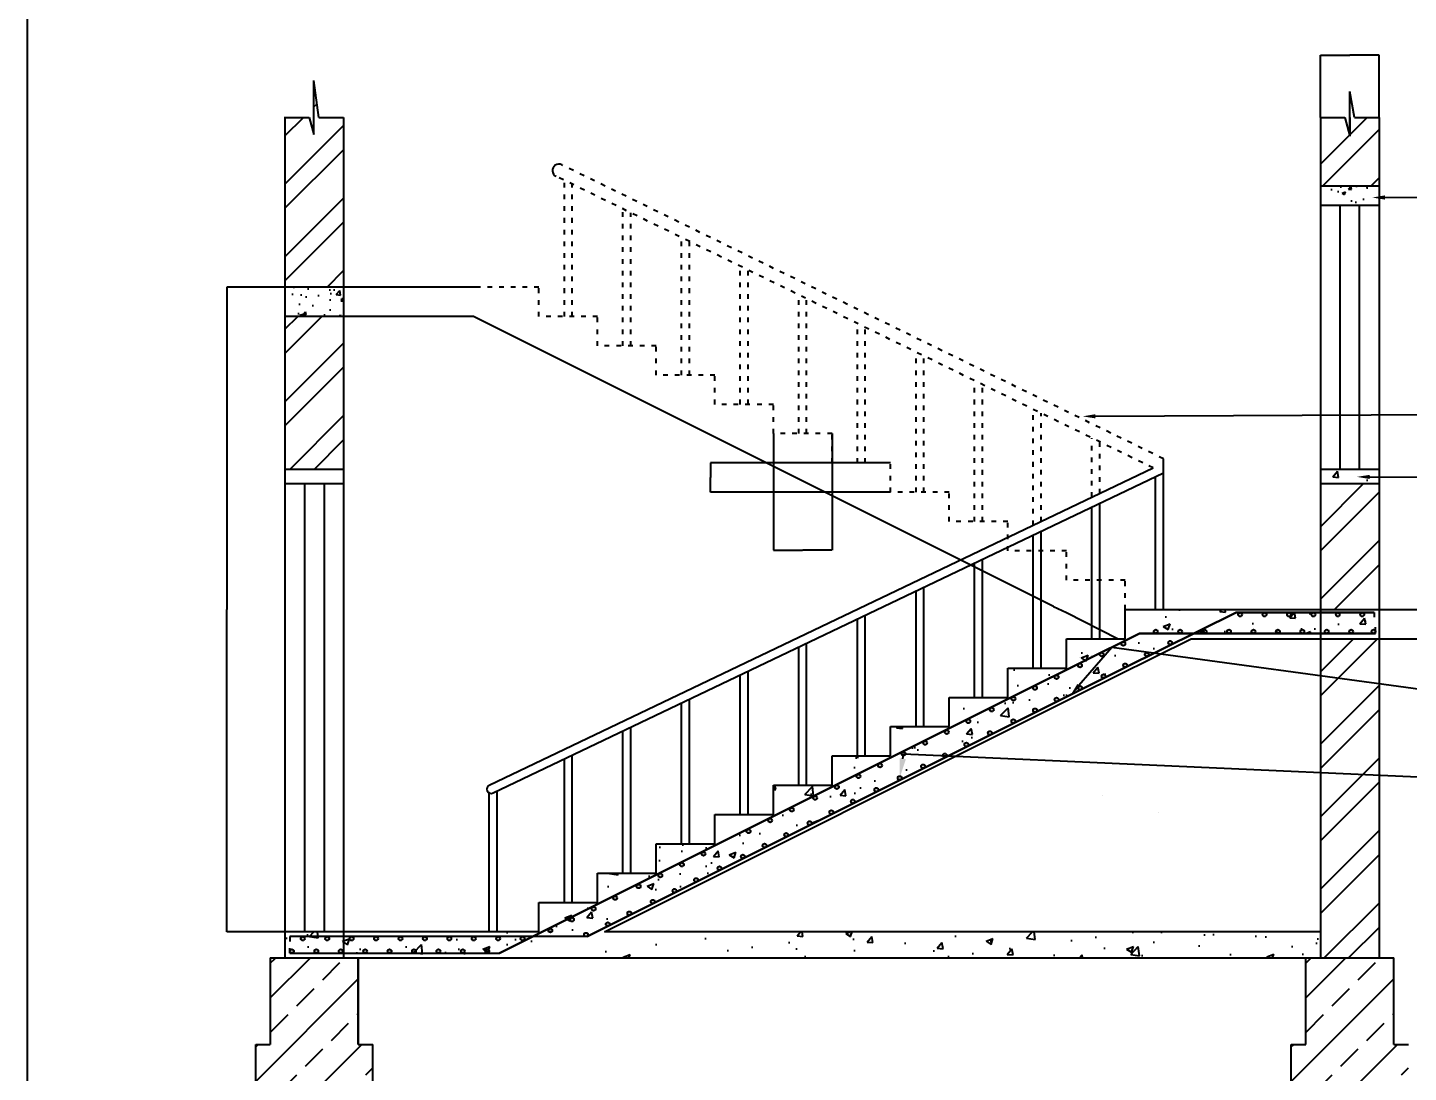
# Model space of a CAD drawing. Header units: millimetres. Extents: x -15359 to 171203, y -161916 to 32466.
# Drawn here: x -12933 to -5866, y -1229 to 4119 of the extents above; entities that cross this region are included whole.
import ezdxf
from ezdxf import colors
from ezdxf.entities.mleader import LeaderData, LeaderLine
from ezdxf.math import Vec2, Vec3

# ---------------------------------------------------------------- set-up
doc = ezdxf.new("R2010")
doc.units = ezdxf.units.MM
doc.header["$MEASUREMENT"] = 0
doc.linetypes.add('ACAD_ISO03W100', pattern=[30, 12, -18])
doc.layers.add('HATC', color=250, linetype='Continuous')
doc.styles.add('Annotative', font='Arial.ttf')
doc.styles.get("Standard").update_dxf_attribs({"font": 'Arial.ttf'})
doc.dimstyles.get("Standard").update_dxf_attribs({"dimtxt": 0.18, "dimasz": 0.18, "dimexe": 0.18, "dimexo": 0.0625, "dimgap": 0.09, "dimtad": 0, "dimtih": 1, "dimtoh": 1, "dimzin": 0, "dimdsep": 46, "dimtxsty": 'Standard', "dimcen": 0.09, "dimadec": 0, "dimazin": 0, "dimtfac": 1, "dimtofl": 0, "dimtmove": 0, "dimatfit": 3, "dimfxl": 0, "dimtolj": 1, "dimtzin": 0, "dimarcsym": 0})
pattern_1 = [(49.99999999999999, (-25169.05799405091, -4666.557085600551), (358.6300913003767, -31.37606749129755), [37.5, -412.5]), (355, (-25169.05799405091, -4666.557085600551), (-69.3756668065, 376.0960668500059), [30, -330]), (100.45144446, (-25139.17215355091, -4669.17175760055), (289.254423363556, 344.7199954843147), [31.87009599999999, -350.5710559999998]), (46.18420000000001, (-25169.05799405091, -4566.557085600551), (533.6206653357862, -82.75964039653836), [56.25, -618.75]), (96.63563549, (-25124.58962155091, -4573.453739100551), (467.3309728371142, 487.0593003872752), [47.805171, -525.8568799999999]), (351.1841639899999, (-25169.05799405091, -4566.557085600551), (467.3309725273866, 487.0593001349951), [45, -495.0000004999999]), (21, (-25119.05799405091, -4591.557085600551), (298.4535260592309, -201.3094453326694), [37.5, -412.5]), (326.0000000000001, (-25119.05799405091, -4591.557085600551), (121.6576659607909, 362.5750225234265), [30, -330]), (71.45144474, (-25094.18686705091, -4608.33287260055), (420.1111883649855, 161.2655764031769), [31.870095, -350.571056]), (37.50000000000001, (-25169.05799405091, -4666.557085600551), (6.079927658645334, 166.4469269156558), [0, -326, 0, -335, 0, -331.25]), (7.499999999999999, (-25169.05799405091, -4666.557085600551), (131.5347687210743, 197.2058559411801), [0, -191, 0, -318.5, 0, -126.25]), (327.5, (-25280.55799405091, -4666.557085600551), (266.9112180862045, -11.2774358671899), [0, -125, 0, -390, 0, -517.5]), (317.5, (-25330.55799405091, -4666.557085600551), (291.5930846711931, 50.05249116615882), [0, -162.5, 0, -259, 0, -367.5])]
pattern_2 = [(45, (-25169.05799405091, -4666.557085600551), (-185.6155300614687, 185.6155300614687), []), (45, (-25045.31430755091, -4666.557085600551), (-185.6155300614687, 185.6155300614687), [])]
pattern_3 = [(49.99999999999999, (-25169.05799405091, -4666.557085600551), (179.3150456501884, -15.68803374564878), [18.75, -206.25]), (355, (-25169.05799405091, -4666.557085600551), (-34.68783340325, 188.048033425003), [15, -165]), (100.45144446, (-25154.11507380091, -4667.86442160055), (144.627211681778, 172.3599977421574), [15.93504799999999, -175.2855279999999]), (46.18420000000001, (-25169.05799405091, -4616.557085600551), (266.8103326678931, -41.37982019826918), [28.125, -309.375]), (96.63563549, (-25146.82380780091, -4620.005412350551), (233.6654864185571, 243.5296501936376), [23.9025855, -262.92844]), (351.1841639899999, (-25169.05799405091, -4616.557085600551), (233.6654862636933, 243.5296500674975), [22.5, -247.50000025]), (21, (-25144.05799405091, -4629.057085600551), (149.2267630296154, -100.6547226663347), [18.75, -206.25]), (326.0000000000001, (-25144.05799405091, -4629.057085600551), (60.82883298039543, 181.2875112617133), [15, -165]), (71.45144474, (-25131.62243055091, -4637.444979100551), (210.0555941824928, 80.63278820158845), [15.9350475, -175.285528]), (37.50000000000001, (-25169.05799405091, -4666.557085600551), (3.039963829322667, 83.22346345782788), [0, -163, 0, -167.5, 0, -165.625]), (7.499999999999999, (-25169.05799405091, -4666.557085600551), (65.76738436053715, 98.60292797059006), [0, -95.5, 0, -159.25, 0, -63.125]), (327.5, (-25224.80799405091, -4666.557085600551), (133.4556090431023, -5.63871793359495), [0, -62.5, 0, -195, 0, -258.75]), (317.5, (-25249.80799405091, -4666.557085600551), (145.7965423355966, 25.02624558307941), [0, -81.25, 0, -129.5, 0, -183.75])]

# ---------------------------------------------------------------- blocks, each defined once
blk = doc.blocks.new('*D245')
at = {"layer": 'Defpoints', "color": 0}
for p in [(-6016.129133167884, 3977.838925867181), (-6316.129133167884, 3659.796443229614), (-6016.129133167884, 3659.796443229614)]:
    blk.add_point(p, dxfattribs=at)
at = {"layer": 'HATC', "color": 0, "lineweight": -2}
for p, q in [((-6316.129133167884, 3659.858943229614), (-6316.129133167884, 3978.018925867181)), ((-6315.949133167884, 3977.838925867181), (-6166.592393740872, 3977.838925867181)), ((-6016.309133167884, 3977.838925867181), (-6165.665872594896, 3977.838925867181)), ((-6016.129133167884, 3659.858943229614), (-6016.129133167884, 3978.018925867181))]:
    blk.add_line(p, q, dxfattribs=at)
at = {"layer": 'HATC', "color": 0}
for points in [[(-6315.949133167884, 3977.868925867182), (-6315.949133167884, 3977.808925867181), (-6316.129133167884, 3977.838925867181)], [(-6016.309133167884, 3977.868925867182), (-6016.309133167884, 3977.808925867181), (-6016.129133167884, 3977.838925867181)]]:
    blk.add_solid(points, dxfattribs=at)
at = {"layer": 'HATC', "color": 0, "insert": (-6166.129133167884, 3977.838925867181), "char_height": 0.18, "attachment_point": 5}
blk.add_mtext('\\A1;300.00', dxfattribs=at)
blk = doc.blocks.new('*D246')
at = {"layer": 'Defpoints', "color": 0}
for p in [(-6016.129133167884, 1140.705748489308), (-6978.548945329785, 990.7057484893085), (-5768.07323050495, 990.705748489308)]:
    blk.add_point(p, dxfattribs=at)
at = {"layer": 'HATC', "color": 0, "lineweight": -2}
for p, q in [((-6016.066633167884, 1140.705748489308), (-5767.893230504949, 1140.705748489308)), ((-5768.07323050495, 1140.525748489308), (-5768.07323050495, 1065.887651627098)), ((-5768.07323050495, 990.885748489308), (-5768.07323050495, 1065.523845351518)), ((-6978.486445329785, 990.7057484893085), (-5767.893230504949, 990.705748489308))]:
    blk.add_line(p, q, dxfattribs=at)
at = {"layer": 'HATC', "color": 0}
for points in [[(-5768.103230504949, 1140.525748489308), (-5768.04323050495, 1140.525748489308), (-5768.07323050495, 1140.705748489308)], [(-5768.103230504949, 990.885748489308), (-5768.04323050495, 990.885748489308), (-5768.07323050495, 990.705748489308)]]:
    blk.add_solid(points, dxfattribs=at)
at = {"layer": 'HATC', "color": 0, "insert": (-5768.07323050495, 1065.705748489307), "char_height": 0.18, "attachment_point": 5}
blk.add_mtext('\\A1;150.00', dxfattribs=at)
blk = doc.blocks.new('*D247')
at = {"layer": 'Defpoints', "color": 0, "linetype": 'Continuous', "ltscale": 2}
for p in [(-8516.129133167884, 1890.705748489308), (-9437.911767948393, 1740.705748489309), (-8516.129133167884, 1740.705748489308)]:
    blk.add_point(p, dxfattribs=at)
at = {"layer": 'HATC', "color": 0, "linetype": 'Continuous', "lineweight": -2, "ltscale": 2}
for p, q in [((-8516.191633167884, 1890.705748489308), (-9438.091767948394, 1890.705748489309)), ((-9437.911767948393, 1890.525748489309), (-9437.911767948393, 1815.887651627099)), ((-9437.911767948393, 1740.885748489309), (-9437.911767948393, 1815.523845351519)), ((-8516.191633167884, 1740.705748489308), (-9438.091767948394, 1740.705748489309))]:
    blk.add_line(p, q, dxfattribs=at)
at = {"layer": 'HATC', "color": 0, "linetype": 'Continuous', "ltscale": 2}
for points in [[(-9437.941767948394, 1890.525748489309), (-9437.881767948393, 1890.525748489309), (-9437.911767948393, 1890.705748489309)], [(-9437.941767948394, 1740.885748489309), (-9437.881767948393, 1740.885748489309), (-9437.911767948393, 1740.705748489309)]]:
    blk.add_solid(points, dxfattribs=at)
at = {"layer": 'HATC', "color": 0, "linetype": 'Continuous', "ltscale": 2, "insert": (-9437.911767948393, 1815.705748489307), "char_height": 0.18, "attachment_point": 5}
blk.add_mtext('\\A1;150.00', dxfattribs=at)
blk = doc.blocks.new('*D248')
at = {"layer": 'Defpoints', "color": 0, "linetype": 'Continuous', "ltscale": 2}
for p in [(-9116.129133167884, 2040.705748489308), (-8816.129133167884, 2040.705748489308), (-8816.129133167884, 1444.785005152997)]:
    blk.add_point(p, dxfattribs=at)
at = {"layer": 'HATC', "color": 0, "linetype": 'Continuous', "lineweight": -2, "ltscale": 2}
for p, q in [((-9116.129133167884, 2040.643248489308), (-9116.129133167884, 1444.605005152997)), ((-8816.129133167884, 2040.643248489308), (-8816.129133167884, 1444.605005152997)), ((-9115.949133167884, 1444.785005152997), (-8966.592393740872, 1444.785005152997)), ((-8816.309133167884, 1444.785005152997), (-8965.665872594896, 1444.785005152997))]:
    blk.add_line(p, q, dxfattribs=at)
at = {"layer": 'HATC', "color": 0, "linetype": 'Continuous', "ltscale": 2}
for points in [[(-9115.949133167884, 1444.815005152997), (-9115.949133167884, 1444.755005152997), (-9116.129133167884, 1444.785005152997)], [(-8816.309133167884, 1444.815005152997), (-8816.309133167884, 1444.755005152997), (-8816.129133167884, 1444.785005152997)]]:
    blk.add_solid(points, dxfattribs=at)
at = {"layer": 'HATC', "color": 0, "linetype": 'Continuous', "ltscale": 2, "insert": (-8966.129133167884, 1444.785005152997), "char_height": 0.18, "attachment_point": 5}
blk.add_mtext('\\A1;300.00', dxfattribs=at)
blk = doc.blocks.new('*D249')
at = {"layer": 'Defpoints', "color": 0}
for p in [(-11914.32434295307, 2790.705748489308), (-11616.12913316788, 2790.705748489308), (-11616.12913316788, -509.2942515106915)]:
    blk.add_point(p, dxfattribs=at)
at = {"layer": 'HATC', "color": 0, "lineweight": -2}
for p, q in [((-11616.19163316788, 2790.705748489308), (-11914.50434295307, 2790.705748489308)), ((-11914.32434295307, 2790.525748489309), (-11914.32434295307, 1140.88771301864)), ((-11914.32434295307, -509.1142515106914), (-11914.32434295307, 1140.523783959977)), ((-11616.19163316788, -509.2942515106915), (-11914.50434295307, -509.2942515106914))]:
    blk.add_line(p, q, dxfattribs=at)
at = {"layer": 'HATC', "color": 0}
for points in [[(-11914.35434295307, 2790.525748489309), (-11914.29434295307, 2790.525748489309), (-11914.32434295307, 2790.705748489308)], [(-11914.35434295307, -509.1142515106914), (-11914.29434295307, -509.1142515106914), (-11914.32434295307, -509.2942515106914)]]:
    blk.add_solid(points, dxfattribs=at)
at = {"layer": 'HATC', "color": 0, "insert": (-11914.32434295307, 1140.705748489307), "char_height": 0.18, "attachment_point": 5}
blk.add_mtext('\\A1;3300.00', dxfattribs=at)

msp = doc.modelspace()

# ---------------------------------------------------------------- hatches: boundary and pattern name
at = {"layer": 'HATC'}
h = msp.add_hatch(dxfattribs=at)
h.set_pattern_fill('ANSI32', color=256, scale=700)
h.set_pattern_definition(pattern_2)
h.paths.add_polyline_path([(-6016.129133167884, 7959.290659356266), (-11616.12913316788, 7959.290659356266), (-11616.12913316788, 6959.094135500964), (-11316.12913316788, 6959.094135500964), (-11316.12913316788, 7659.290659356266), (-6316.129133167884, 7659.290659356266), (-6316.129133167884, 7309.290659356266), (-6016.129133167884, 7309.290659356266), (-6016.129133167884, 7659.290659356266)])
h.paths.add_polyline_path([(-11316.12913316788, 2640.705748489308), (-11616.12913316788, 2640.705748489308), (-11616.12913316788, 1857.83012543169), (-11316.12913316788, 1857.830125431688)])
h.paths.add_polyline_path([(-6016.129133167884, 678.9900889605633), (-6316.129133167884, 676.9014293487371), (-6316.129133167884, -643.4583301606781), (-6016.129133167884, -643.4583301606772)])
h.paths.add_polyline_path([(-6016.129133167884, 990.7057484893085), (-6316.129133167884, 990.7057484893085), (-6316.129133167884, 676.9014293487362), (-6016.129133167884, 678.9900889605624)])
h.paths.add_polyline_path([(-11316.12913316788, 5759.094135500964), (-11616.12913316788, 5759.094135500964), (-11616.12913316788, 5159.094135500964), (-6316.129133167884, 5159.094135500964), (-6016.129133167884, 5159.094135500964), (-6016.129133167884, 5459.094135500964), (-6016.129133167884, 5809.290659356266), (-6316.129133167884, 5809.290659356266), (-6316.129133167884, 5459.290659356266), (-6316.129133167884, 5459.094135500964), (-11316.12913316788, 5459.094135500964)])
h = msp.add_hatch(dxfattribs=at)
h.set_pattern_fill('ANSI32', color=256, scale=700)
h.set_pattern_definition(pattern_2)
h.paths.add_polyline_path([(-11316.12913316788, 3659.796443229614), (-11442.85804855002, 3659.796443229614), (-11467.85804855002, 3848.061014383638), (-11467.85804855002, 3571.55636939437), (-11492.85804855002, 3659.796443229614), (-11616.12913316788, 3659.796443229614), (-11616.12913316788, 2790.705748489308), (-11316.12913316788, 2790.705748489308)])
h = msp.add_hatch(dxfattribs=at)
h.set_pattern_fill('ANSI32', color=256, scale=700)
h.set_pattern_definition(pattern_2)
h.paths.add_polyline_path([(-6016.129133167884, 3659.796443229614), (-6141.129133167884, 3659.796443229614), (-6166.129133167884, 3791.447547186006), (-6166.129133167884, 3564.113048923275), (-6191.129133167884, 3659.796443229614), (-6316.129133167884, 3659.796443229614), (-6316.129133167884, 3309.528202211789), (-6016.129133167884, 3309.52820221179)])
h = msp.add_hatch(dxfattribs=at)
h.set_pattern_fill('AR-CONC', color=256, scale=25)
h.set_pattern_definition(pattern_3)
h.paths.add_polyline_path([(-6016.129133167884, 3309.52820221179), (-6316.129133167884, 3309.528202211789), (-6316.129133167884, 3209.52820221179), (-6016.129133167884, 3209.52820221179)])
h = msp.add_hatch(dxfattribs=at)
h.set_pattern_fill('AR-CONC', color=256, scale=25)
h.set_pattern_definition(pattern_3)
h.paths.add_polyline_path([(-11316.12913316788, 2790.705748489308), (-11616.12913316788, 2790.705748489308), (-11616.12913316788, 2640.705748489308), (-11316.12913316788, 2640.705748489308)])
h = msp.add_hatch(dxfattribs=at)
h.set_pattern_fill('AR-CONC', color=256, scale=50)
h.set_pattern_definition(pattern_1)
h.paths.add_polyline_path([(-6016.129133167884, 1858.015846172973), (-6316.129133167884, 1858.015846172973), (-6316.129133167884, 1783.015846172973), (-6016.129133167884, 1783.015846172973)])
h = msp.add_hatch(dxfattribs=at)
h.set_pattern_fill('ANSI32', color=256, scale=700)
h.set_pattern_definition(pattern_2)
h.paths.add_polyline_path([(-6016.129133167884, 1783.015846172973), (-6316.129133167884, 1783.015846172973), (-6316.129133167884, 1140.705748489308), (-6016.129133167884, 1140.705748489308)])
h = msp.add_hatch(dxfattribs=at)
h.set_pattern_fill('AR-CONC', color=256, scale=50)
h.set_pattern_definition(pattern_1)
h.paths.add_polyline_path([(-7318.560509772135, 841.3103124545032), (-6748.062361259017, 1125.474391104493), (-6316.129133167884, 1125.474391104493), (-6316.129133167884, 1140.705748489308), (-7316.129133167884, 1140.705748489308), (-7316.129133167884, 990.7057484893085), (-7616.129133167884, 990.7057484893085), (-7616.129133167884, 840.7057484893085), (-7916.129133167884, 840.7057484893085), (-7916.129133167884, 690.7057484893085), (-8216.129133167884, 690.7057484893085), (-8216.129133167884, 540.7057484893085), (-8516.129133167884, 540.7057484893085), (-8516.129133167884, 390.7057484893085), (-8816.129133167884, 390.7057484893085), (-8816.129133167884, 240.7057484893085), (-9116.129133167884, 240.7057484893085), (-9116.129133167884, 90.70574848930846), (-9416.129133167884, 90.70574848930846), (-9416.129133167884, -59.29425151069154), (-9716.129133167884, -59.29425151069154), (-9716.129133167884, -209.2942515106915), (-10016.12913316788, -209.2942515106915), (-10016.12913316788, -359.2942515106915), (-10316.12913316788, -359.2942515106915), (-10316.12913316788, -509.2942515106915), (-11316.12913316788, -509.2942515106915), (-11316.12913316788, -623.9329795808767), (-10249.04709384289, -623.9329795808767), (-10018.56050977212, -508.6896875454931)])
h = msp.add_hatch(dxfattribs=at)
h.set_pattern_fill('AR-CONC', color=256, scale=50)
h.set_pattern_definition(pattern_1)
h.paths.add_polyline_path([(-6316.129133167884, 1125.474391104493), (-6748.062361259017, 1125.474391104493), (-6964.151293980551, 1017.840891095224), (-6316.129133167884, 1017.840891095225)])
h.paths.add_polyline_path([(-6016.129133167884, 1125.474391104493), (-6316.129133167884, 1125.474391104493), (-6316.129133167884, 1017.840891095225), (-6016.129133167884, 1017.840891095225)])
h.paths.add_polyline_path([(-11316.12913316788, -509.2942515106915), (-11616.12913316788, -509.2942515106915), (-11616.12913316788, -643.4583301606776), (-11316.12913316788, -643.4583301606781)])
h = msp.add_hatch(color=256, dxfattribs=at)
h.dxf.hatch_style = 1
h.paths.add_polyline_path([(-11570.85647570316, -608.4583301606772, 1), (-11590.85647570316, -608.4583301606772, 1)])
h.paths.add_polyline_path([(-11465.85647570316, -608.4583301606772, 1), (-11445.85647570316, -608.4583301606772, 1)])
h.paths.add_polyline_path([(-11534.99309864311, -544.2942515106915, 1), (-11514.99309864311, -544.2942515106915, 1)])
h.paths.add_polyline_path([(-11409.99309864311, -544.2942515106915, 1), (-11389.99309864311, -544.2942515106915, 1)])
h.paths.add_polyline_path([(-11340.85647570316, -608.4583301606772, 1), (-11320.85647570316, -608.4583301606772, 1)])
h.paths.add_polyline_path([(-11264.99309864311, -544.2942515106915, 1), (-11284.99309864311, -544.2942515106915, 1)])
h.paths.add_polyline_path([(-11215.85647570316, -608.4583301606772, 1), (-11195.85647570316, -608.4583301606772, 1)])
h.paths.add_polyline_path([(-11139.99309864311, -544.2942515106915, 1), (-11159.99309864311, -544.2942515106915, 1)])
h.paths.add_polyline_path([(-11090.85647570316, -608.4583301606772, 1), (-11070.85647570316, -608.4583301606772, 1)])
h.paths.add_polyline_path([(-11014.99309864311, -544.2942515106915, 1), (-11034.99309864311, -544.2942515106915, 1)])
h.paths.add_polyline_path([(-10965.85647570316, -608.4583301606772, 1), (-10945.85647570316, -608.4583301606772, 1)])
h.paths.add_polyline_path([(-10909.99309864311, -544.2942515106915, 1), (-10889.99309864311, -544.2942515106915, 1)])
h.paths.add_polyline_path([(-10840.85647570316, -608.4583301606772, 1), (-10820.85647570316, -608.4583301606772, 1)])
h.paths.add_polyline_path([(-10764.99309864311, -544.2942515106915, 1), (-10784.99309864311, -544.2942515106915, 1)])
h.paths.add_polyline_path([(-10695.85647570316, -608.4583301606772, 1), (-10715.85647570316, -608.4583301606772, 1)])
h.paths.add_polyline_path([(-10639.99309864311, -544.2942515106915, 1), (-10659.99309864311, -544.2942515106915, 1)])
h.paths.add_polyline_path([(-10590.85647570316, -608.4583301606772, 1), (-10570.85647570316, -608.4583301606772, 1)])
h.paths.add_polyline_path([(-10514.99309864311, -544.2942515106915, 1), (-10534.99309864311, -544.2942515106915, 1)])
h.paths.add_polyline_path([(-10409.99309864311, -544.2942515106915, 1), (-10389.99309864311, -544.2942515106915, 1)])
h.paths.add_polyline_path([(-10085.2601444294, -524.2942515106915, 1), (-10065.2601444294, -524.2942515106915, 1)])
h.paths.add_polyline_path([(-10267.93591215222, -502.6136162481889, 1), (-10247.93591215222, -502.6136162481889, 1)])
h.paths.add_polyline_path([(-10136.83200329007, -446.9744252056626, 1), (-10156.83200329007, -446.9744252056626, 1)])
h.paths.add_polyline_path([(-10046.39063780453, -391.6306986318596, 1), (-10026.39063780453, -391.6306986318596, 1)])
h.paths.add_polyline_path([(-9973.822900273175, -470.1711941484245, 0.5335099614919411), (-9960.02487340672, -479.4218693627909), (-9958.701176221555, -478.760020770208, 0.2641710607667578), (-9953.822900273175, -470.1711941484245, 1)])
h.paths.add_polyline_path([(-9863.381534787639, -414.8274675746216, 1), (-9843.381534787639, -414.8274675746216, 1)])
h.paths.add_polyline_path([(-9935.949272318998, -336.2869720580566, 1), (-9915.949272318998, -336.2869720580566, 1)])
h.paths.add_polyline_path([(-9796.071322771835, -276.4503907261642, 1), (-9816.071322771835, -276.4503907261642, 1)])
h.paths.add_polyline_path([(-9684.967413909688, -220.8111996836378, 1), (-9704.967413909688, -220.8111996836378, 1)])
h.paths.add_polyline_path([(-9743.503585240476, -354.9908862427292, 1), (-9723.503585240476, -354.9908862427292, 1)])
h.paths.add_polyline_path([(-9632.399676378329, -299.3516952002028, 1), (-9612.399676378329, -299.3516952002028, 1)])
h.paths.add_polyline_path([(-9594.526048424152, -165.4674731098348, 1), (-9574.526048424152, -165.4674731098348, 1)])
h.paths.add_polyline_path([(-9464.084682938616, -110.1237465360318, 1), (-9484.084682938616, -110.1237465360318, 1)])
h.paths.add_polyline_path([(-9521.958310892793, -244.0079686263998, 1), (-9501.958310892793, -244.0079686263998, 1)])
h.paths.add_polyline_path([(-9402.08036134563, -184.1713872945074, 1), (-9382.08036134563, -184.1713872945074, 1)])
h.paths.add_polyline_path([(-9282.440514211752, -123.8439437647648, 1), (-9262.440514211752, -123.8439437647648, 1)])
h.paths.add_polyline_path([(-9253.102824529306, 5.352025838386908, 1), (-9233.102824529306, 5.352025838386908, 1)])
h.paths.add_polyline_path([(-9171.336605349605, -68.20475272223848, 1), (-9151.336605349605, -68.20475272223848, 1)])
h.paths.add_polyline_path([(-9122.66145904377, 60.6957524121899, 1), (-9142.66145904377, 60.6957524121899, 1)])
h.paths.add_polyline_path([(-9040.895239864069, -12.86102614843549, 1), (-9060.895239864069, -12.86102614843549, 1)])
h.paths.add_polyline_path([(-9032.220093558233, 116.0394789859929, 1), (-9012.220093558233, 116.0394789859929, 1)])
h.paths.add_polyline_path([(-8921.017290316906, 46.97555518345689, 1), (-8941.017290316906, 46.97555518345689, 1)])
h.paths.add_polyline_path([(-8912.34214401107, 175.8760603178853, 1), (-8892.34214401107, 175.8760603178853, 1)])
h.paths.add_polyline_path([(-8801.238235148923, 231.5152513604116, 1), (-8781.238235148925, 231.5152513604116, 1)])
h.paths.add_polyline_path([(-8809.811699764381, 102.4943952762223, 1), (-8829.811699764381, 102.4943952762223, 1)])
h.paths.add_polyline_path([(-8699.370334278847, 157.8381218500253, 1), (-8719.370334278847, 157.8381218500253, 1)])
h.paths.add_polyline_path([(-8690.796869663387, 286.8589779342146, 1), (-8670.796869663387, 286.8589779342146, 1)])
h.paths.add_polyline_path([(-8599.492384731682, 217.6747031819177, 1), (-8579.492384731682, 217.6747031819177, 1)])
h.paths.add_polyline_path([(-8580.355504177849, 342.2027045080176, 1), (-8560.355504177849, 342.2027045080176, 1)])
h.paths.add_polyline_path([(-8479.852537597802, 278.0021467116603, 1), (-8459.852537597802, 278.0021467116603, 1)])
h.paths.add_polyline_path([(-8460.477554630688, 402.03928583991, 1), (-8440.477554630688, 402.03928583991, 1)])
h.paths.add_polyline_path([(-8360.06043143912, 337.8621291689706, 1), (-8340.06043143912, 337.8621291689706, 1)])
h.paths.add_polyline_path([(-8349.37364576854, 457.6784768824364, 1), (-8329.37364576854, 457.6784768824364, 1)])
h.paths.add_polyline_path([(-8248.956522576973, 393.5013202114969, 1), (-8228.956522576973, 393.5013202114969, 1)])
h.paths.add_polyline_path([(-8238.932280283003, 513.0222034562394, 1), (-8218.932280283003, 513.0222034562394, 1)])
h.paths.add_polyline_path([(-8138.515157091439, 448.8450467852999, 1), (-8118.515157091439, 448.8450467852999, 1)])
h.paths.add_polyline_path([(-8128.490914797469, 568.3659300300424, 1), (-8108.490914797469, 568.3659300300424, 1)])
h.paths.add_polyline_path([(-8017.911289170937, 508.19097592053, 1), (-7997.911289170937, 508.19097592053, 1)])
h.paths.add_polyline_path([(-8008.612965250304, 628.2025113619347, 1), (-7988.612965250304, 628.2025113619347, 1)])
h.paths.add_polyline_path([(-7898.271442037058, 568.5184194502726, 1), (-7878.271442037058, 568.5184194502726, 1)])
h.paths.add_polyline_path([(-7897.509056388157, 683.8417024044611, 1), (-7877.509056388157, 683.8417024044611, 1)])
h.paths.add_polyline_path([(-7767.16753317491, 624.157610492799, 1), (-7787.16753317491, 624.157610492799, 1)])
h.paths.add_polyline_path([(-7787.067690902622, 739.1854289782641, 1), (-7767.067690902622, 739.1854289782641, 1)])
h.paths.add_polyline_path([(-7676.726167689376, 679.501337066602, 1), (-7656.726167689376, 679.501337066602, 1)])
h.paths.add_polyline_path([(-7676.626325417088, 794.5291555520671, 1), (-7656.626325417088, 794.5291555520671, 1)])
h.paths.add_polyline_path([(-7536.748375869924, 854.3657368839595, 1), (-7556.748375869924, 854.3657368839595, 1)])
h.paths.add_polyline_path([(-7536.332897897199, 738.9082868195255, 1), (-7556.332897897199, 738.9082868195255, 1)])
h.paths.add_polyline_path([(-7436.693050763319, 799.2357303492681, 1), (-7416.693050763319, 799.2357303492681, 1)])
h.paths.add_polyline_path([(-7445.644467007776, 910.0049279264858, 1), (-7425.644467007776, 910.0049279264858, 1)])
h.paths.add_polyline_path([(-7315.203101522242, 965.3486545002888, 1), (-7335.203101522242, 965.3486545002888, 1)])
h.paths.add_polyline_path([(-7325.589141901171, 854.8749213917945, 1), (-7305.589141901171, 854.8749213917945, 1)])
h.paths.add_polyline_path([(-7215.147776415637, 910.2186479655975, 1), (-7195.147776415637, 910.2186479655975, 1)])
h.paths.add_polyline_path([(-7169.091915905534, 1027.840891095224, 1), (-7149.091915905534, 1027.840891095224, 1)])
h.paths.add_polyline_path([(-7095.269826868473, 970.0552292974899, 1), (-7075.269826868473, 970.0552292974899, 1)])
h.paths.add_polyline_path([(-7044.091915905534, 1027.840891095224, 1), (-7024.091915905534, 1027.840891095224, 1)])
h.paths.add_polyline_path([(-6899.091915905534, 1027.840891095224, 1), (-6919.091915905534, 1027.840891095224, 1)])
h.paths.add_polyline_path([(-6794.091915905534, 1027.840891095224, 1), (-6774.091915905534, 1027.840891095224, 1)])
h.paths.add_polyline_path([(-6737.377284544898, 1114.684106257337, 1), (-6717.377284544898, 1114.684106257337, 1)])
h.paths.add_polyline_path([(-6669.091915905534, 1027.840891095224, 1), (-6649.091915905534, 1027.840891095224, 1)])
h.paths.add_polyline_path([(-6612.377284544898, 1114.684106257337, 1), (-6592.377284544898, 1114.684106257337, 1)])
h.paths.add_polyline_path([(-6544.091915905534, 1027.840891095224, 1), (-6524.091915905534, 1027.840891095224, 1)])
h.paths.add_polyline_path([(-6467.377284544898, 1114.684106257337, 1), (-6487.377284544898, 1114.684106257337, 1)])
h.paths.add_polyline_path([(-6419.091915905534, 1027.840891095224, 1), (-6399.091915905534, 1027.840891095224, 1)])
h.paths.add_polyline_path([(-6362.377284544898, 1114.684106257337, 1), (-6342.377284544898, 1114.684106257337, 1)])
h.paths.add_polyline_path([(-6294.091915905534, 1027.840891095224, 1), (-6274.091915905534, 1027.840891095224, 1)])
h.paths.add_polyline_path([(-6237.377284544898, 1114.684106257337, 1), (-6217.377284544898, 1114.684106257337, 1)])
h.paths.add_polyline_path([(-6169.091915905534, 1027.840891095224, 1), (-6149.091915905534, 1027.840891095224, 1)])
h.paths.add_polyline_path([(-6112.377284544898, 1114.684106257337, 1), (-6092.377284544898, 1114.684106257337, 1)])
h.paths.add_polyline_path([(-6054.182915737532, 1027.840891095224, 1), (-6034.182915737532, 1027.840891095224, 1)])
h = msp.add_hatch(dxfattribs=at)
h.set_pattern_fill('AR-CONC', color=256, scale=50)
h.set_pattern_definition(pattern_1)
h.paths.add_polyline_path([(-6316.129133167884, -509.2942515106915), (-10019.76963770252, -509.2942515106906), (-10288.0977950025, -643.4583301606776), (-10249.04709384289, -643.4583301606776), (-6316.129133167884, -643.4583301606776)])
h = msp.add_hatch(dxfattribs=at)
h.set_pattern_fill('ANSI33', color=256, scale=1000, angle=-1.272221872585407e-14)
h.set_pattern_definition([(44.99999999999999, (-847797.9304500923, -686340.166677631), (-176.7766952966368, 176.7766952966369), []), (44.99999999999999, (-847621.1537550923, -686340.166677631), (-176.7766952966368, 176.7766952966369), [125, -62.5])])
h.paths.add_polyline_path([(-11691.12913316788, -1085.566416006508), (-11766.12913316788, -1085.566416006508), (-11766.12913316788, -1525.566416006508), (-11841.12913316788, -1525.566416006508), (-11841.12913316788, -1745.566416006508), (-11916.12913316788, -1745.566416006508), (-11916.129133168, -1965.566408337765), (-11016.12934556391, -1965.566408337765), (-11016.12934556391, -1745.565504778964), (-11091.12934556391, -1745.565504778964), (-11091.12934556391, -1525.565504778964), (-11166.12934556391, -1525.565504778964), (-11166.12934556391, -1085.565504778964), (-11241.12934556391, -1085.565504778964), (-11241.12934556391, -645.5655047789642), (-11691.12913316788, -645.5655047789642), (-11691.12913316788, -645.566416006508)])
h = msp.add_hatch(dxfattribs=at)
h.set_pattern_fill('ANSI33', color=256, scale=1000, angle=-1.272221872585407e-14)
h.set_pattern_definition([(44.99999999999999, (-842497.9304500923, -686340.166677631), (-176.7766952966368, 176.7766952966369), []), (44.99999999999999, (-842321.1537550923, -686340.166677631), (-176.7766952966368, 176.7766952966369), [125, -62.5])])
h.paths.add_polyline_path([(-6391.129133167884, -1085.566416006508), (-6466.129133167884, -1085.566416006508), (-6466.129133167884, -1525.566416006508), (-6541.129133167884, -1525.566416006508), (-6541.129133167884, -1745.566416006508), (-6616.129133167884, -1745.566416006508), (-6616.129133168, -1965.566408337765), (-5716.129345563913, -1965.566408337765), (-5716.129345563913, -1745.565504778964), (-5791.129345563913, -1745.565504778964), (-5791.129345563913, -1525.565504778964), (-5866.129345563913, -1525.565504778964), (-5866.129345563913, -1085.565504778964), (-5941.129345563913, -1085.565504778964), (-5941.129345563913, -645.5655047789642), (-6391.129133167884, -645.5655047789642), (-6391.129133167884, -645.566416006508)])

# ---------------------------------------------------------------- linework, layer by layer
for p, q in [((-11467.85804855002, 3571.55636939437), (-11467.85804855002, 3848.061014383638)), ((-11442.85804855002, 3659.796443229614), (-11467.85804855002, 3848.061014383638)), ((-6166.129133167884, 3564.113048923275), (-6166.129133167884, 3791.447547186006)), ((-6141.129133167884, 3659.796443229614), (-6166.129133167884, 3791.447547186006)), ((-11619.58696393215, 3659.796443229614), (-11492.85804855002, 3659.796443229614)), ((-11616.12913316788, 3659.796443229614), (-11616.12913316788, -509.2942515106915)), ((-11492.85804855002, 3659.796443229614), (-11467.85804855002, 3571.55636939437)), ((-11442.85804855002, 3659.796443229614), (-11316.12913316788, 3659.796443229614)), ((-11316.12913316788, 3659.796443229614), (-11316.12913316788, -509.2942515106915)), ((-6316.129133167884, 3659.796443229614), (-6191.12913316788, 3659.796443229614)), ((-6316.129133167884, 3659.796443229614), (-6316.129133167884, -643.4583301606776)), ((-6191.129133167884, 3659.796443229614), (-6166.129133167884, 3564.113048923275)), ((-6166.129133167884, 3659.796443229614), (-6166.129133167884, 3564.113048923275)), ((-6141.129133167884, 3659.796443229614), (-6016.129133167884, 3659.796443229614)), ((-6016.129133167884, 3659.796443229614), (-6016.129133167884, -643.4583301606772)), ((-6316.129133167884, 3309.528202211789), (-6016.129133167884, 3309.52820221179)), ((-6316.129133167884, 3209.52820221179), (-6016.129133167884, 3209.52820221179)), ((-6215.911316883492, 1858.007787954665), (-6216.129132518534, 3209.520143993482)), ((-6115.911318182192, 1858.023904391282), (-6116.129133817234, 3209.536260430098)), ((-10616.12913316788, 2790.705748489308), (-11616.12913316788, 2790.705748489308)), ((-10651.53932979285, 2640.705748489309), (-11616.12913316788, 2640.705748489308)), ((-7683.211172492876, 1156.541669839321), (-10651.53932979285, 2640.705748489308)), ((-7120.362223506909, 1139.649913042216), (-7120.362223506909, 1912.267797047864)), ((-11316.12913316788, 1857.830125431689), (-11616.12913316788, 1857.83012543169)), ((-10570.28403862601, 241.8358058200829), (-7172.200032662229, 1864.890200274443)), ((-10550.88912430875, 201.2299281836349), (-7120.362223506909, 1839.780285346193)), ((-6015.6935018978, 1858.015846172973), (-6316.129133167884, 1858.015846172973)), ((-11316.12913316788, 1783.110726576051), (-11616.12913316788, 1783.110726576051)), ((-11516.12913316788, 1783.110726576051), (-11516.12913316788, -509.2942515106915)), ((-11416.12913316788, 1783.110726576051), (-11416.12913316788, -509.2942515106915)), ((-7160.362223506909, 1139.649913042216), (-7160.362223506909, 1820.674761273146)), ((-6015.6935018978, 1783.015846172973), (-6316.129133167884, 1783.015846172973)), ((-7486.129133167884, 1714.945700600928), (-7486.129133167884, 1740.705748489308)), ((-7446.129133167884, 1734.051224673975), (-7446.129133167884, 1740.705748489308)), ((-7486.129133167884, 990.7057484893085), (-7486.129133167884, 1665.076072904906)), ((-7486.129133167884, 1290.705748489308), (-7486.129133167884, 1665.076072904906)), ((-7446.129133167884, 990.7057484893085), (-7446.129133167884, 1684.181596977952)), ((-7446.129133167884, 1290.705748489308), (-7446.129133167884, 1684.181596977952)), ((-7786.129133167884, 1571.654270053083), (-7786.129133167884, 1590.705748489308)), ((-7786.129133167884, 840.7057484893085), (-7786.129133167884, 1521.784642357059)), ((-7786.129133167884, 1440.705748489308), (-7786.129133167884, 1521.784642357059)), ((-7746.129133167884, 840.7057484893085), (-7746.129133167888, 1540.890166430105)), ((-7746.129133167884, 1440.705748489308), (-7746.129133167884, 1540.890166430105)), ((-8086.129133167884, 690.7057484893085), (-8086.129133167884, 1378.493211809212)), ((-8046.129133167884, 690.7057484893085), (-8046.129133167884, 1397.598735882258)), ((-8386.129133167884, 540.7057484893085), (-8386.129133167884, 1235.201781261365)), ((-8346.129133167884, 540.7057484893085), (-8346.129133167884, 1254.307305334411)), ((-7683.211172492876, 1156.541669839321), (-7616.129133167884, 1124.705027059442)), ((-7316.129133167884, 1140.705748489308), (-6016.129133167884, 1140.705748489308)), ((-7316.129133167884, 990.7057484893085), (-7316.129133167884, 1140.705748489308)), ((-8686.129133167884, 390.7057484893085), (-8686.129133167884, 1091.910350713519)), ((-8646.129133167884, 390.7057484893085), (-8646.129133167884, 1111.015874786564)), ((-7616.129133167884, 1124.705027059442), (-7351.311347295301, 990.7057484893085)), ((-6041.129133167884, 1125.474391104492), (-6041.129133167884, 1100.474391104492)), ((-7616.129133167884, 840.7057484893085), (-7616.129133167884, 990.7057484893085)), ((-7616.129133167884, 990.7057484893085), (-7316.129133167884, 990.7057484893085)), ((-6978.548945329785, 990.7057484893085), (-6016.129133167884, 990.7057484893085)), ((-6034.091915905534, 1042.840891095225), (-6034.091915905534, 1049.669825228892)), ((-6034.091915905534, 1017.840891095225), (-6034.091915905534, 1042.840891095225)), ((-8986.129133167884, 240.7057484893085), (-8986.129133167884, 948.6189201656716)), ((-8946.129133167884, 240.7057484893085), (-8946.129133167884, 967.7244442387182)), ((-9286.129133167884, 90.70574848930846), (-9286.129133167884, 805.3274896178245)), ((-9246.129133167884, 90.70574848930846), (-9246.129133167884, 824.4330136908711)), ((-7916.129133167884, 690.7057484893085), (-7916.129133167884, 840.7057484893085)), ((-7916.129133167884, 840.7057484893085), (-7616.129133167884, 840.7057484893085)), ((-9586.129133167884, -59.29425151069154), (-9586.129133167884, 662.0360590699784)), ((-9546.129133167884, -59.29425151069154), (-9546.129133167884, 681.141583143024)), ((-8216.129133167884, 540.7057484893085), (-8216.129133167884, 690.7057484893085)), ((-8216.129133167884, 690.7057484893085), (-7916.129133167884, 690.7057484893085)), ((-9886.129133167884, -209.2942515106915), (-9886.129133167884, 518.7446285221322)), ((-9846.129133167884, -209.2942515106915), (-9846.129133167884, 537.8501525951779)), ((-8516.129133167884, 390.7057484893085), (-8516.129133167884, 540.7057484893085)), ((-8516.129133167884, 540.7057484893085), (-8216.129133167884, 540.7057484893085)), ((-10186.12913316788, -359.2942515106915), (-10186.12913316788, 375.4531979742851)), ((-10154.19585469469, 390.7057484893085), (-10146.12913316788, 390.7057484893085)), ((-10146.12913316788, -359.2942515106915), (-10146.12913316788, 390.7057484893085)), ((-8816.129133167884, 240.7057484893085), (-8816.129133167884, 390.7057484893085)), ((-8816.129133167884, 390.7057484893085), (-8516.129133167884, 390.7057484893085)), ((-8149.14663587209, 406.4919449666522), (-8149.096855635424, 406.5167889430559)), ((-9116.129133167884, 90.70574848930846), (-9116.129133167884, 240.7057484893085)), ((-9116.129133167884, 240.7057484893085), (-8816.129133167884, 240.7057484893085)), ((-10570.28403862601, -508.1641941799171), (-10570.28403862601, 201.2622896591929)), ((-10530.28403862601, -508.1641941799171), (-10530.28403862601, 211.071702197105)), ((-9416.129133167884, -59.29425151069154), (-9416.129133167884, 90.70574848930846)), ((-9416.129133167884, 90.70574848930846), (-9116.129133167884, 90.70574848930846)), ((-9716.129133167884, -209.2942515106915), (-9716.129133167884, -59.29425151069154)), ((-9716.129133167884, -59.29425151069154), (-9416.129133167884, -59.29425151069154)), ((-10016.12913316788, -359.2942515106915), (-10016.12913316788, -209.2942515106915)), ((-10016.12913316788, -209.2942515106915), (-9716.129133167884, -209.2942515106915)), ((-10316.12913316788, -509.2942515106915), (-10316.12913316788, -359.2942515106915)), ((-10316.12913316788, -359.2942515106915), (-10016.12913316788, -359.2942515106915)), ((-10316.12913316788, -509.2942515106906), (-11616.12913316788, -509.2942515106915)), ((-11616.12913316788, -509.2942515106915), (-11616.12913316788, -643.4583301606776)), ((-10069.76963770252, -534.2942515106915), (-11591.12913316788, -534.2942515106915)), ((-11591.12913316788, -534.2942515106915), (-11591.12913316788, -559.2942515106915)), ((-11316.12913316788, -509.2942515106915), (-11316.12913316788, -643.4583301606776)), ((-10316.12913316788, -509.2942515106915), (-10316.12913316788, -509.2942515106915)), ((-10316.12913316788, -509.2942515106915), (-10316.12913316788, -509.2942515106915)), ((-10250.49486971924, -509.2942515106906), (-10265.3769545852, -509.2942515106906)), ((-6316.12913316788, -509.2942515106915), (-9980.718936542917, -509.2942515106906)), ((-11591.12913316788, -618.4583301606776), (-11591.12913316788, -593.4583301606781)), ((-11591.12913316788, -618.4583301606776), (-11591.12913316788, -593.4583301606781)), ((-11591.12913316788, -618.4583301606776), (-10517.701533988, -618.4583301606776)), ((-11691.12913316788, -643.4583301606776), (-5941.12934556391, -643.4583301606772)), ((-11691.12913316788, -643.4583301606776), (-11691.12913316789, -1085.566416006508)), ((-11241.12934556391, -1085.565504778964), (-11241.12934556391, -643.4583301606781)), ((-11241.12913316788, -643.4583301606776), (-11241.12913316789, -1085.565504778965)), ((-6391.129133167884, -1085.566416006508), (-6391.129133167884, -643.4583301606781)), ((-5941.129345563913, -1085.565504778964), (-5941.129345563913, -643.4583301606781)), ((-11766.12913316788, -1525.566416006508), (-11766.12913316788, -1085.566416006508)), ((-11166.12934556391, -1525.565504778964), (-11166.12934556391, -1085.565504778964)), ((-6466.129133167884, -1525.566416006508), (-6466.129133167884, -1085.566416006508))]:
    msp.add_line(p, q, dxfattribs=at)
at = {"layer": 'HATC', "linetype": 'ACAD_ISO03W100', "ltscale": 2}
for p, q in [((-7120.362223506909, 1912.267797047864), (-10199.93835064707, 3416.97450702517)), ((-7172.200032662229, 1864.890200274443), (-10228.61652901024, 3358.28092051328)), ((-10186.12913316788, 2640.705748489308), (-10186.12913316789, 3337.521222758113)), ((-10146.12913316788, 2640.705748489308), (-10146.12913316788, 3317.976887461885)), ((-9886.129133167884, 2490.705748489308), (-9886.129133167886, 3190.93870803639)), ((-9846.129133167884, 2490.705748489308), (-9846.129133167882, 3171.39437274016)), ((-9586.129133167884, 2340.705748489308), (-9586.129133167884, 3044.356193314665)), ((-9546.129133167884, 2340.705748489308), (-9546.129133167884, 3024.811858018436)), ((-9286.129133167884, 2190.705748489308), (-9286.129133167884, 2897.773678592942)), ((-9246.129133167884, 2190.705748489308), (-9246.129133167882, 2878.229343296714)), ((-10316.12913316788, 2790.705748489308), (-10616.12913316788, 2790.705748489308)), ((-10316.12913316788, 2640.705748489308), (-10316.12913316788, 2790.705748489308)), ((-8986.129133167884, 2040.705748489308), (-8986.129133167886, 2751.19116387122)), ((-8946.129133167884, 2040.705748489308), (-8946.12913316788, 2731.646828574988)), ((-10016.12913316788, 2640.705748489308), (-10316.12913316788, 2640.705748489308)), ((-10016.12913316788, 2640.705748489308), (-10316.12913316788, 2640.705748489308)), ((-10016.12913316788, 2490.705748489308), (-10016.12913316788, 2640.705748489308)), ((-8686.129133167884, 1890.705748489308), (-8686.129133167884, 2604.608649149494)), ((-8646.129133167884, 1890.705748489308), (-8646.129133167884, 2585.064313853266)), ((-9716.129133167884, 2490.705748489308), (-10016.12913316788, 2490.705748489308)), ((-9716.129133167884, 2340.705748489308), (-9716.129133167884, 2490.705748489308)), ((-8386.129133167884, 1740.705748489308), (-8386.129133167884, 2458.026134427772)), ((-8346.129133167884, 1740.705748489308), (-8346.129133167884, 2438.481799131541)), ((-9416.129133167884, 2340.705748489308), (-9716.129133167884, 2340.705748489308)), ((-9416.129133167884, 2190.705748489308), (-9416.129133167884, 2340.705748489308)), ((-8086.129133167884, 1590.705748489308), (-8086.129133167884, 2311.443619706047)), ((-8046.129133167884, 1590.705748489308), (-8046.129133167884, 2291.899284409819)), ((-9116.129133167884, 2190.705748489308), (-9416.129133167884, 2190.705748489308)), ((-9116.129133167884, 2040.705748489308), (-9116.129133167884, 2190.705748489308)), ((-7786.129133167884, 1571.654270053083), (-7786.129133167884, 2164.789837836677)), ((-7746.129133167884, 1590.759794126128), (-7746.129133167884, 2145.250145887543)), ((-8816.129133167884, 2040.705748489308), (-9116.129133167884, 2040.705748489308)), ((-8816.129133167884, 1890.705748489308), (-8816.129133167884, 2040.705748489308)), ((-7486.129133167884, 1714.945700600928), (-7486.129133167884, 2018.242148218173)), ((-7446.129133167884, 1734.051224673975), (-7446.129133167884, 1998.702456269039)), ((-8516.129133167884, 1890.705748489308), (-8816.129133167884, 1890.705748489308)), ((-8516.129133167884, 1740.705748489308), (-8516.129133167884, 1890.705748489308)), ((-8216.129133167884, 1740.705748489308), (-8516.129133167884, 1740.705748489308)), ((-8216.129133167884, 1590.705748489308), (-8216.129133167884, 1740.705748489308)), ((-7916.129133167884, 1590.705748489308), (-8216.129133167884, 1590.705748489308)), ((-7916.129133167884, 1440.705748489308), (-7916.129133167884, 1590.705748489308)), ((-7616.129133167884, 1440.705748489308), (-7916.129133167884, 1440.705748489308)), ((-7616.129133167884, 1290.705748489308), (-7616.129133167884, 1440.705748489308)), ((-7316.129133167884, 1290.705748489308), (-7616.129133167884, 1290.705748489308)), ((-7316.129133167884, 1140.705748489308), (-7316.129133167884, 1290.705748489308))]:
    msp.add_line(p, q, dxfattribs=at)
at = {"layer": 'HATC', "lineweight": 30}
for p, q in [((-7318.560509772124, 841.3103124545069), (-6748.062361259017, 1125.474391104493)), ((-6748.062361259017, 1125.474391104493), (-6041.129133167884, 1125.474391104492)), ((-10069.76963770252, -534.2942515106915), (-7318.560509772124, 841.3103124545069))]:
    msp.add_line(p, q, dxfattribs=at)
at = {"layer": 'HATC', "linetype": 'Continuous'}
for p, q in [((-7551.289887448707, 896.7616213205811), (-7551.289887448707, 896.7616213205811)), ((-7551.289887448707, 896.7616213205811), (-7551.289887448707, 896.7616213205811)), ((-7431.240047118878, 187.1166005361674), (-7431.240047118878, 187.1166005361674)), ((-7146.974205224265, 102.502662244071), (-7146.974205224265, 102.502662244071)), ((-11766.12913316788, -1085.566416006508), (-11691.129133168, -1085.566416006508)), ((-11241.12934556391, -1085.565504778964), (-11166.12934556403, -1085.565504778964)), ((-6466.129133167884, -1085.566416006508), (-6391.129133168, -1085.566416006508)), ((-5941.129345563913, -1085.565504778964), (-5866.12934556403, -1085.565504778964))]:
    msp.add_line(p, q, dxfattribs=at)
at = {"layer": 'HATC'}
msp.add_lwpolyline([(-12933.41524605476, 9431.470759145333), (-2141.131383681612, 9431.470759145333), (-2141.131383681612, -4695.614100550883), (-12933.41524605476, -4695.614100550883)], close=True, dxfattribs=at)
at = {"layer": 'HATC', "lineweight": 30}
msp.add_lwpolyline([(-10517.701533988, -618.4583301606772), (-7839.739333499481, 720.5227700835812), (-7242.832650704207, 1017.840891095224), (-6034.091915905534, 1017.840891095225)], dxfattribs=at)
at = {"layer": 'HATC'}
for points in [[(-9980.718936542917, -509.2942515106906), (-7549.047093842892, 706.5416698393219), (-6978.548945329785, 990.7057484893085)], [(-8073.932113832107, 583.8534084384519), (-8073.092553075174, 584.2731888169183)], [(-11389.10037986138, -508.6896875454931), (-11316.12913316788, -508.6896875454931)]]:
    msp.add_lwpolyline(points, dxfattribs=at)
for centre in [(-6727.377284544898, 1114.684106257337), (-6602.377284544898, 1114.684106257337), (-6477.377284544898, 1114.684106257337), (-6352.377284544898, 1114.684106257337), (-6227.377284544898, 1114.684106257337), (-6102.377284544898, 1114.684106257337), (-7159.091915905534, 1027.840891095224), (-7034.091915905534, 1027.840891095224), (-6909.091915905534, 1027.840891095224), (-6784.091915905534, 1027.840891095224), (-6659.091915905534, 1027.840891095224), (-6534.091915905534, 1027.840891095224), (-6409.091915905534, 1027.840891095224), (-6284.091915905534, 1027.840891095224), (-6159.091915905534, 1027.840891095224), (-6044.182915737532, 1027.840891095224), (-7435.644467007776, 910.0049279264858), (-7325.203101522242, 965.3486545002888), (-7205.147776415637, 910.2186479655975), (-7085.269826868473, 970.0552292974899), (-7546.748375869924, 854.3657368839595), (-7315.589141901171, 854.8749213917945), (-7666.626325417088, 794.5291555520671), (-7426.693050763319, 799.2357303492681), (-7777.067690902622, 739.1854289782641), (-7546.332897897199, 738.9082868195255), (-7998.612965250304, 628.2025113619347), (-7887.509056388157, 683.8417024044611), (-7666.726167689376, 679.501337066602), (-8118.490914797469, 568.3659300300424), (-7888.271442037058, 568.5184194502726), (-7777.16753317491, 624.157610492799), (-8228.932280283003, 513.0222034562394), (-8007.911289170937, 508.19097592053), (-8339.37364576854, 457.6784768824364), (-8128.515157091439, 448.8450467852999), (-8450.477554630688, 402.03928583991), (-8238.956522576973, 393.5013202114969), (-8680.796869663387, 286.8589779342146), (-8680.796869663387, 286.8589779342146), (-8570.355504177849, 342.2027045080176), (-8469.852537597802, 278.0021467116603), (-8350.06043143912, 337.8621291689706), (-8791.238235148923, 231.5152513604116), (-8589.492384731682, 217.6747031819177), (-8902.34214401107, 175.8760603178853), (-8709.370334278847, 157.8381218500253), (-9132.66145904377, 60.6957524121899), (-9132.66145904377, 60.6957524121899), (-9022.220093558233, 116.0394789859929), (-8819.811699764381, 102.4943952762223), (-9243.102824529306, 5.352025838386908), (-8931.017290316906, 46.97555518345689), (-9161.336605349605, -68.20475272223848), (-9050.895239864069, -12.86102614843549), (-9474.084682938616, -110.1237465360318), (-9272.440514211752, -123.8439437647648), (-9694.967413909688, -220.8111996836378), (-9584.526048424152, -165.4674731098348), (-9392.08036134563, -184.1713872945074), (-9806.071322771835, -276.4503907261642), (-9511.958310892793, -244.0079686263998), (-9925.949272318998, -336.2869720580566), (-9733.503585240476, -354.9908862427292), (-9622.399676378329, -299.3516952002028), (-10036.39063780453, -391.6306986318596), (-9853.381534787639, -414.8274675746216), (-10257.93591215222, -502.6136162481889), (-10146.83200329007, -446.9744252056626), (-9963.822900273175, -470.1711941484245), (-11524.99309864311, -544.2942515106915), (-11399.99309864311, -544.2942515106915), (-11399.99309864311, -544.2942515106915), (-11274.99309864311, -544.2942515106915), (-11149.99309864311, -544.2942515106915), (-11024.99309864311, -544.2942515106915), (-10899.99309864311, -544.2942515106915), (-10774.99309864311, -544.2942515106915), (-10649.99309864311, -544.2942515106915), (-10649.99309864311, -544.2942515106915), (-10524.99309864311, -544.2942515106915), (-10399.99309864311, -544.2942515106915), (-10075.2601444294, -524.2942515106915), (-11580.85647570316, -608.4583301606772), (-11455.85647570316, -608.4583301606772), (-11330.85647570316, -608.4583301606772), (-11330.85647570316, -608.4583301606772), (-11205.85647570316, -608.4583301606772), (-11080.85647570316, -608.4583301606772), (-10955.85647570316, -608.4583301606772), (-10830.85647570316, -608.4583301606772), (-10705.85647570316, -608.4583301606772), (-10580.85647570316, -608.4583301606772)]:
    msp.add_circle(centre, 10, dxfattribs=at)
for centre, radius, start, end in [((-10214.27743982866, 3387.627713769225), 32.66257419378622, 63.95947761621186, 243.9594776162119), ((-10560.58658146738, 221.5328670018589), 22.49999999999973, 115.530918504961, 295.530918504961)]:
    msp.add_arc(centre, radius, start, end, dxfattribs=at)

# ---------------------------------------------------------------- dimensions: what is measured, and where the dimension line sits
dim = msp.add_linear_dim(base=(-6016.129133167884, 3977.838925867181), p1=(-6316.129133167884, 3659.796443229614), p2=(-6016.129133167884, 3659.796443229614), dimstyle='Standard', dxfattribs=at)
dim.commit()
dim.dimension.update_dxf_attribs({"geometry": '*D245', "text_midpoint": (-6166.129133167884, 3977.838925867181)})
for base, p1, p2, picture, middle in [((-11914.32434295307, 2790.705748489308), (-11616.12913316788, -509.2942515106915), (-11616.12913316788, 2790.705748489308), '*D249', (-11914.32434295307, 1140.705748489307)), ((-5768.07323050495, 990.705748489308), (-6016.129133167884, 1140.705748489308), (-6978.548945329785, 990.7057484893085), '*D246', (-5768.07323050495, 1065.705748489307))]:
    dim = msp.add_linear_dim(base=base, p1=p1, p2=p2, angle=90, dimstyle='Standard', dxfattribs=at)
    dim.commit()
    dim.dimension.update_dxf_attribs({"geometry": picture, "text_midpoint": middle})
at = {"layer": 'HATC', "linetype": 'Continuous', "ltscale": 2}
dim = msp.add_linear_dim(base=(-8816.129133167884, 1444.785005152997), p1=(-9116.129133167884, 2040.705748489308), p2=(-8816.129133167884, 2040.705748489308), dimstyle='Standard', dxfattribs=at)
dim.commit()
dim.dimension.update_dxf_attribs({"geometry": '*D248', "text_midpoint": (-8966.129133167884, 1444.785005152997)})
dim = msp.add_linear_dim(base=(-9437.911767948393, 1740.705748489309), p1=(-8516.129133167884, 1890.705748489308), p2=(-8516.129133167884, 1740.705748489308), angle=90, dimstyle='Standard', dxfattribs=at)
dim.commit()
dim.dimension.update_dxf_attribs({"geometry": '*D247', "text_midpoint": (-9437.911767948393, 1815.705748489307)})

# ---------------------------------------------------------------- leaders
at = {"layer": 'HATC'}
ml = msp.add_multileader_mtext('Standard', dxfattribs=at)
ml.set_content('LINTLEL 100 MM THICK', color=256)
ml.set_leader_properties()
ml.build(insert=Vec2(0, 0))
ml.multileader.update_dxf_attribs({"dogleg_length": 10, "arrow_head_size": 65.15})
ctx = ml.context
ctx.base_point, ctx.char_height, ctx.arrow_head_size, ctx.landing_gap_size, ctx.plane_origin = Vec3(-5316.591308151594, 3253.470121249383), 100, 65.15, 0.09, Vec3(-6051.496744181964, 3249.244739298549)
notes = []
notes.append((ctx, [(0, (1, 1, 0), (-5326.591308151594, 3253.470121249383), (1, 0), 10, [(0, [(-6051.496744181964, 3249.244739298549)], 0, [])])]))
ctx.mtext.insert, ctx.mtext.flow_direction = Vec3(-5316.501308151594, 3304.322781549519), 5
ml = msp.add_multileader_mtext('Standard', dxfattribs=at)
ml.set_content('HAND RAIL', color=256, style='Annotative')
ml.set_leader_properties()
ml.build(insert=Vec2(0, 0))
ml.multileader.update_dxf_attribs({"dogleg_length": 25, "arrow_head_size": 65.18})
ctx = ml.context
ctx.base_point, ctx.char_height, ctx.arrow_head_size, ctx.landing_gap_size, ctx.plane_origin = Vec3(-5291.501308151594, 2141.551956021687), 100, 65.18, 0.09, Vec3(-7533.301558884068, 2129.200729974767)
notes.append((ctx, [(0, (1, 1, 0), (-5316.501308151594, 2141.551956021687), (1, 0), 25, [(0, [(-7533.301558884068, 2129.200729974767)], 0, [])])]))
ctx.mtext.insert, ctx.mtext.flow_direction = Vec3(-5291.411308151593, 2191.551956021687), 5
ml = msp.add_multileader_mtext('Standard', dxfattribs=at)
ml.set_content('SILL 75 MM THICK', color=256)
ml.set_leader_properties()
ml.build(insert=Vec2(0, 0))
ml.multileader.update_dxf_attribs({"dogleg_length": 25, "arrow_head_size": 65.18})
ctx = ml.context
ctx.base_point, ctx.char_height, ctx.arrow_head_size, ctx.landing_gap_size, ctx.plane_origin = Vec3(-5291.501308151594, 1816.978870949069), 100, 65.18, 0.09, Vec3(-6129.262593058873, 1819.392042525884)
notes.append((ctx, [(0, (1, 1, 0), (-5316.501308151594, 1816.978870949069), (1, 0), 25, [(0, [(-6129.262593058873, 1819.392042525884)], 0, [])])]))
ctx.mtext.insert, ctx.mtext.flow_direction = Vec3(-5291.411308151593, 1867.831531249205), 5
ml = msp.add_multileader_mtext('Standard', dxfattribs=at)
ml.set_content('8 MM DIA @ 250 MM CC DISTRIBUTION STEEL', color=256)
ml.set_leader_properties()
ml.build(insert=Vec2(0, 0))
ml.multileader.update_dxf_attribs({"dogleg_length": 25, "arrow_head_size": 65.01800000000001})
ctx = ml.context
ctx.base_point, ctx.char_height, ctx.arrow_head_size, ctx.landing_gap_size, ctx.plane_origin = Vec3(-5316.591308151594, 682.9681499433646), 100, 65.01800000000001, 0.09, Vec3(-7676.111693540497, 667.4329605266066)
notes.append((ctx, [(0, (1, 1, 0), (-5444.749149525232, 682.9681499433646), (1, 0), 128.1578413736389, [(1, [(-7594.692884672404, 703.2441250043657), (-7384.653771663186, 947.200051549203)], 0, [])])]))
ctx.mtext.insert, ctx.mtext.flow_direction = Vec3(-5316.501308151594, 747.6680135177165), 5
ml = msp.add_multileader_mtext('Standard', dxfattribs=at)
ml.set_content('10 MM DIA @ 125 MM CC MAIN STEEL ', color=256)
ml.set_leader_properties()
ml.build(insert=Vec2(0, 0))
ml.multileader.update_dxf_attribs({"dogleg_length": 25, "arrow_head_size": 100})
ctx = ml.context
ctx.base_point, ctx.char_height, ctx.arrow_head_size, ctx.landing_gap_size, ctx.plane_origin = Vec3(-5291.501308151594, 261.5744022281433), 100, 100, 0.09, Vec3(-8441.646420246692, 275.2857145611924)
notes.append((ctx, [(0, (1, 1, 0), (-5316.501308151594, 261.5744022281433), (1, 0), 25, [(1, [(-8469.852537597802, 278.0021467116603), (-8450.477554630688, 402.03928583991)], 0, [])])]))
ctx.mtext.insert, ctx.mtext.flow_direction = Vec3(-5291.411308151593, 326.2742658024953), 5
for ctx, leaders in notes:
    for number, flags, end, landing, length, lines in leaders:
        leader = LeaderData()
        leader.index, (leader.has_last_leader_line, leader.has_dogleg_vector, leader.attachment_direction) = number, flags
        leader.last_leader_point, leader.dogleg_vector, leader.dogleg_length = Vec3(end), Vec3(landing), length
        for number, points, colour, breaks in lines:
            line = LeaderLine()
            line.index, line.vertices, line.color, line.breaks = number, Vec3.list(points), colors.encode_raw_color(colour), breaks
            leader.lines.append(line)
        ctx.leaders.append(leader)

doc.saveas('drawing.dxf')
